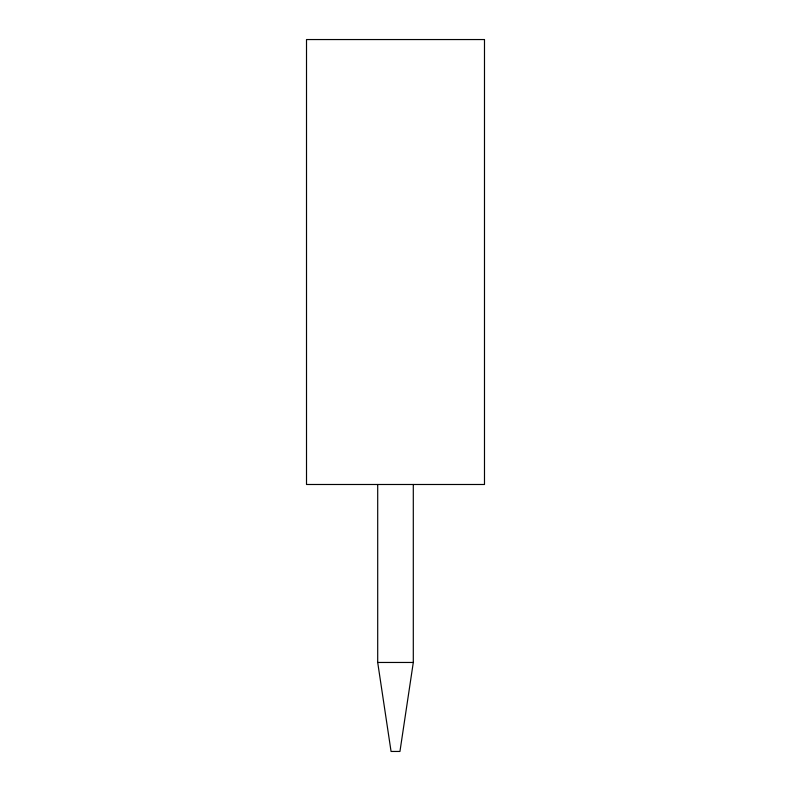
<?xml version="1.0" encoding="UTF-8"?>
<svg xmlns="http://www.w3.org/2000/svg" width="791" height="791" viewBox="0 0 791 791"><rect width="100%" height="100%" fill="white"/><g stroke="black" fill="none" stroke-linecap="round" stroke-linejoin="round"><path stroke-width="1.19" d="M413.298 484.488L413.298 662.462L399.949 751.45L391.061 751.45L377.702 662.462L377.702 484.488M377.702 662.462L413.298 662.462M484.488 39.55L306.512 39.55L306.512 484.488L484.488 484.488L484.488 39.55"/></g></svg>
